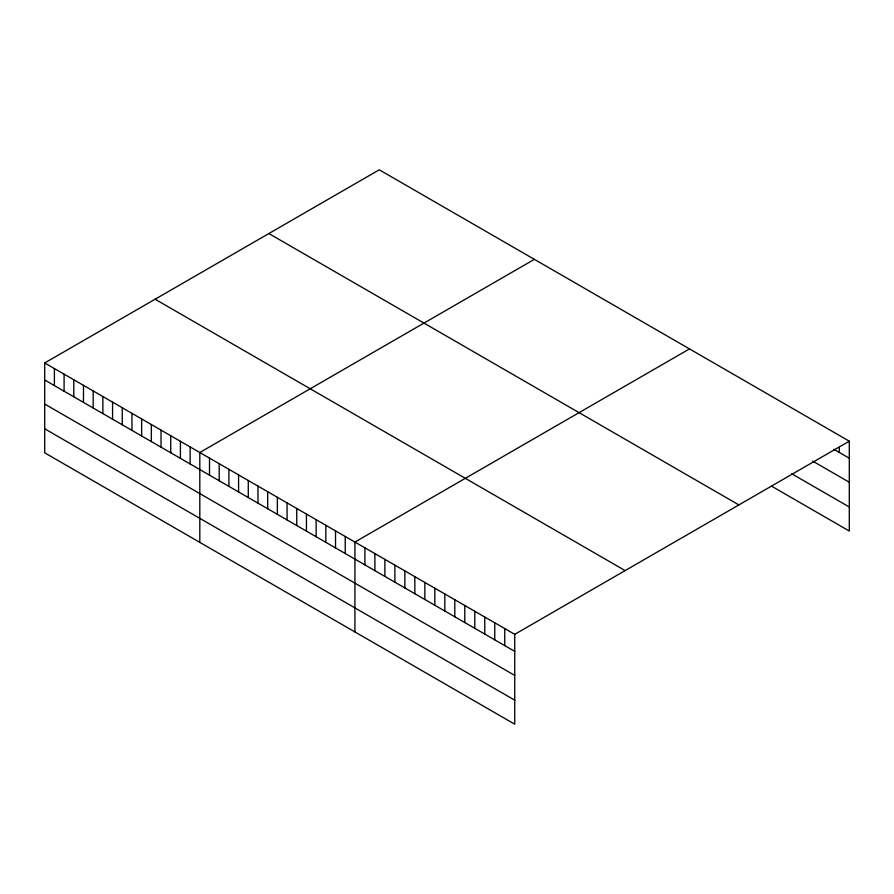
<?xml version="1.0" encoding="UTF-8"?>
<svg xmlns="http://www.w3.org/2000/svg" width="894" height="894" viewBox="0 0 894 894"><rect width="100%" height="100%" fill="white"/><g stroke="black" fill="none" stroke-linecap="round" stroke-linejoin="round"><path stroke-width="1.34" d="M44.7 362.964L514.732 634.338L514.732 724.196L44.7 452.822L44.7 362.964L379.268 169.804L849.3 441.178L849.3 531.036L771.611 486.191M534.377 259.349L199.809 452.509L199.809 542.379M689.486 348.906L354.918 542.066L354.918 631.935M514.732 634.338L849.3 441.178M833.767 449.246L849.3 458.22M812.68 461.103L849.3 482.246M791.592 473.686L849.3 507.01M268.859 233.546L738.891 504.92M155.109 299.222L625.141 570.596M44.7 380.006L514.732 651.38M44.7 404.043L514.732 675.406M44.7 428.796L514.732 700.17M839.31 447.212L839.31 452.453M504.741 628.571L504.741 645.613M494.762 622.805L494.762 639.847M484.772 617.039L484.772 634.081M474.781 611.272L474.781 628.314M464.791 605.495L464.791 622.548M454.8 599.729L454.8 616.782M444.821 593.962L444.821 611.015M434.83 588.196L434.83 605.249M424.84 582.43L424.84 599.483M414.85 576.664L414.85 593.717M404.859 570.897L404.859 587.95M394.88 565.131L394.88 582.184M384.889 559.365L384.889 576.418M374.899 553.598L374.899 570.651M364.908 547.832L364.908 564.885M345.229 536.467L345.229 553.52M335.529 530.868L335.529 547.921M325.841 525.281L325.841 542.323M316.141 519.682L316.141 536.724M306.452 514.084L306.452 531.125M296.752 508.485L296.752 525.538M287.063 502.886L287.063 519.939M277.363 497.287L277.363 514.341M267.675 491.689L267.675 508.742M257.975 486.101L257.975 503.143M248.286 480.503L248.286 497.545M238.586 474.904L238.586 491.946M228.898 469.305L228.898 486.358M219.198 463.707L219.198 480.76M209.509 458.108L209.509 475.161M190.12 446.922L190.12 463.964M180.42 441.323L180.42 458.365M170.732 435.724L170.732 452.766M161.032 430.126L161.032 447.179M151.343 424.527L151.343 441.58M141.643 418.928L141.643 435.981M131.954 413.341L131.954 430.383M122.254 407.742L122.254 424.784M112.566 402.144L112.566 419.185M102.866 396.545L102.866 413.587M93.177 390.946L93.177 407.999M83.477 385.348L83.477 402.401M73.789 379.749L73.789 396.802M64.089 374.161L64.089 391.203M54.4 368.563L54.4 385.605"/></g></svg>
